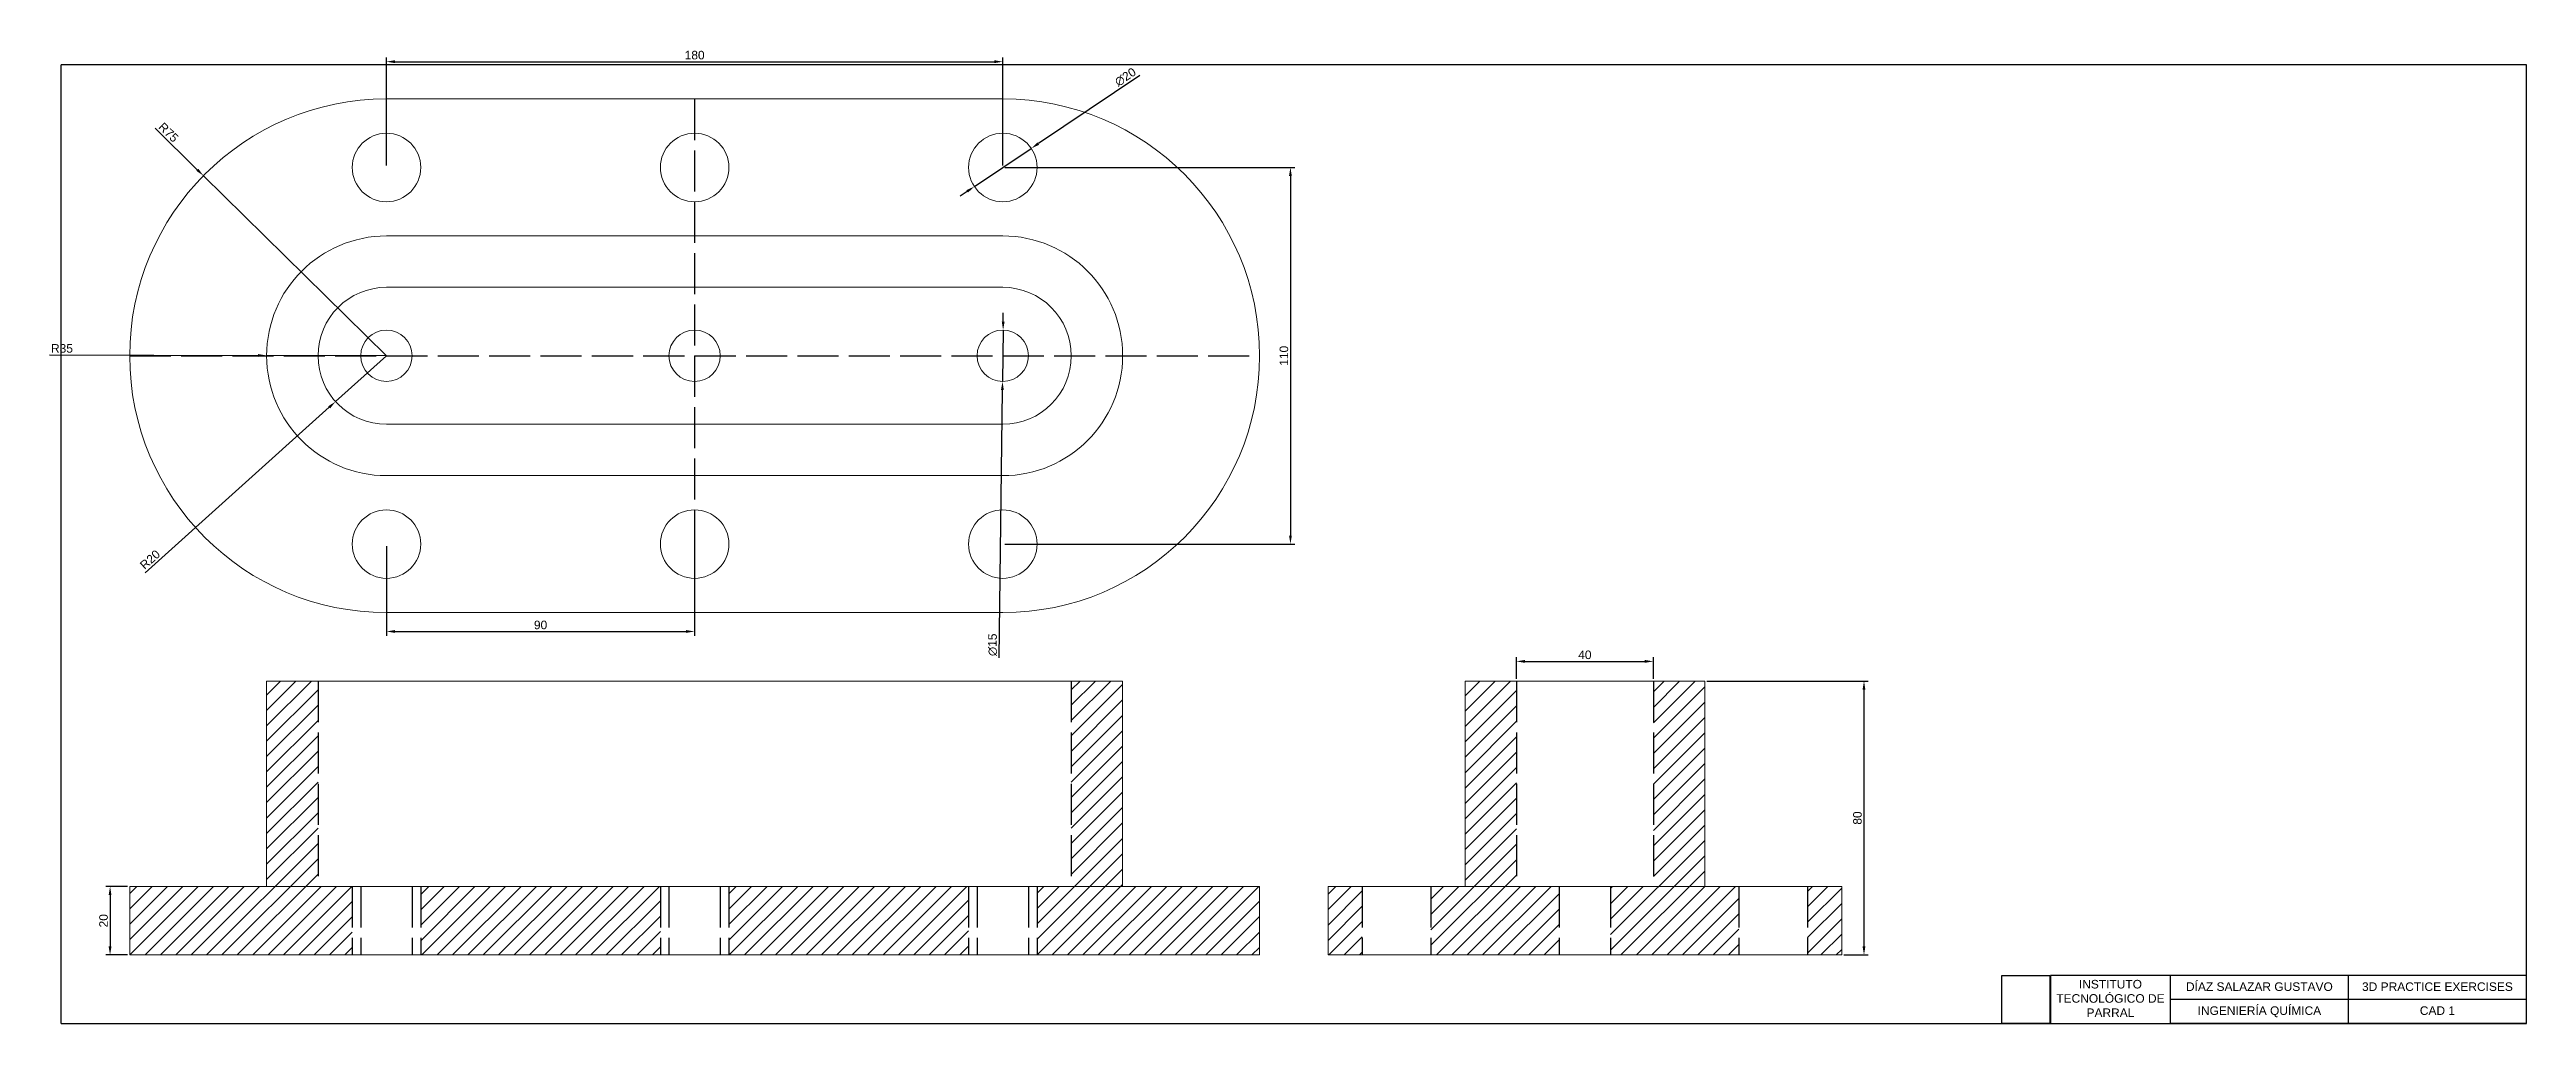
# Model space of a CAD drawing. Header units: centimetres. Extents: x 7 to 730, y 10 to 294.
import ezdxf

# ---------------------------------------------------------------- set-up
doc = ezdxf.new("R2010")
doc.units = ezdxf.units.CM
doc.linetypes.add('ACAD_ISO02W100', pattern=[15, 12, -3])
doc.layers.get('0').update_dxf_attribs({"true_color": 0xc2ced6})
doc.layers.add('Cortes', color=7, linetype='ACAD_ISO02W100', true_color=0xababab)
doc.layers.add('Sombreado', color=7, linetype='Continuous', true_color=0x0addf5)
doc.layers.add('Cotas', color=7, linetype='Continuous', lineweight=20, true_color=0xff0f0f)
doc.layers.add('Lineas', color=7, linetype='Continuous', lineweight=20, true_color=0xffffff)
doc.styles.get("Standard").update_dxf_attribs({"font": 'arial.ttf'})
doc.dimstyles.new('ISO-25', dxfattribs={"dimtxt": 2.5, "dimasz": 2.5, "dimexe": 1.25, "dimexo": 0.625, "dimtad": 1, "dimtxsty": 'Standard', "dimcen": 2.5, "dimadec": 0, "dimazin": 0, "dimtfac": 1, "dimtmove": 0, "dimatfit": 3, "dimfxl": 1, "dimarcsym": 0})
picture_1 = doc.add_image_def('image1.png', size_in_pixel=(512, 512))

# ---------------------------------------------------------------- blocks, each defined once
blk = doc.blocks.new('*D2')
at = {"layer": 'Cotas', "color": 0, "lineweight": -2, "transparency": 16777216}
for p, q in [((105, 260.62), (105, 292.15)), ((107.5, 290.9), (282.5, 290.9)), ((285, 260.62), (285, 292.15))]:
    blk.add_line(p, q, dxfattribs=at)
at = {"layer": 'Cotas', "color": 0, "transparency": 16777216}
for points in [[(107.5, 291.32), (107.5, 290.48), (105, 290.9)], [(282.5, 291.32), (282.5, 290.48), (285, 290.9)]]:
    blk.add_solid(points, dxfattribs=at)
at = {"layer": 'Defpoints', "color": 0, "transparency": 16777216}
for p in [(285, 290.9), (105, 260), (285, 260)]:
    blk.add_point(p, dxfattribs=at)
at = {"layer": 'Cotas', "color": 0, "transparency": 16777216, "insert": (195, 292.8), "char_height": 2.5, "attachment_point": 5}
blk.add_mtext('180', dxfattribs=at)
blk = doc.blocks.new('*D3')
at = {"layer": 'Cotas', "color": 0, "lineweight": -2, "transparency": 16777216}
for p, q in [((105, 149.38), (105, 123.23)), ((195, 149.38), (195, 123.23)), ((107.5, 124.48), (192.5, 124.48))]:
    blk.add_line(p, q, dxfattribs=at)
at = {"layer": 'Cotas', "color": 0, "transparency": 16777216}
for points in [[(107.5, 124.9), (107.5, 124.07), (105, 124.48)], [(192.5, 124.9), (192.5, 124.07), (195, 124.48)]]:
    blk.add_solid(points, dxfattribs=at)
at = {"layer": 'Defpoints', "color": 0, "transparency": 16777216}
for p in [(105, 150), (195, 150), (195, 124.48)]:
    blk.add_point(p, dxfattribs=at)
at = {"layer": 'Cotas', "color": 0, "transparency": 16777216, "insert": (150, 126.38), "char_height": 2.5, "attachment_point": 5}
blk.add_mtext('90', dxfattribs=at)
blk = doc.blocks.new('*D4')
at = {"layer": 'Cotas', "color": 0, "lineweight": -2, "transparency": 16777216}
for p, q in [((285.62, 260), (370.26, 260)), ((369.01, 257.5), (369.01, 152.5)), ((285.62, 150), (370.26, 150))]:
    blk.add_line(p, q, dxfattribs=at)
at = {"layer": 'Cotas', "color": 0, "transparency": 16777216}
for points in [[(368.59, 257.5), (369.42, 257.5), (369.01, 260)], [(368.59, 152.5), (369.42, 152.5), (369.01, 150)]]:
    blk.add_solid(points, dxfattribs=at)
at = {"layer": 'Defpoints', "color": 0, "transparency": 16777216}
for p in [(285, 260), (285, 150), (369.01, 150)]:
    blk.add_point(p, dxfattribs=at)
at = {"layer": 'Cotas', "color": 0, "transparency": 16777216, "insert": (367.11, 205), "char_height": 2.5, "attachment_point": 5, "rotation": 90}
blk.add_mtext('110', dxfattribs=at)
blk = doc.blocks.new('*D5')
at = {"layer": 'Cotas', "color": 0, "lineweight": -2, "transparency": 16777216}
for p, q in [((37.43, 271.45), (49.74, 259.34)), ((105, 205), (51.53, 257.59))]:
    blk.add_line(p, q, dxfattribs=at)
at = {"layer": 'Cotas', "color": 0, "transparency": 16777216}
blk.add_solid([(50.04, 259.64), (49.45, 259.04), (51.53, 257.59)], dxfattribs=at)
at = {"layer": 'Defpoints', "color": 0, "transparency": 16777216}
for p in [(51.53, 257.59), (105, 205)]:
    blk.add_point(p, dxfattribs=at)
at = {"layer": 'Cotas', "color": 0, "transparency": 16777216, "insert": (41.34, 270.26), "char_height": 2.5, "attachment_point": 5, "rotation": 315.47916}
blk.add_mtext('R75', dxfattribs=at)
blk = doc.blocks.new('*D6')
at = {"layer": 'Cotas', "color": 0, "lineweight": -2, "transparency": 16777216}
for p, q in [((6.59, 205.24), (67.5, 205.09)), ((105, 205), (70, 205.09))]:
    blk.add_line(p, q, dxfattribs=at)
at = {"layer": 'Cotas', "color": 0, "transparency": 16777216}
blk.add_solid([(67.5, 205.51), (67.5, 204.68), (70, 205.09)], dxfattribs=at)
at = {"layer": 'Defpoints', "color": 0, "transparency": 16777216}
for p in [(70, 205.09), (105, 205)]:
    blk.add_point(p, dxfattribs=at)
at = {"layer": 'Cotas', "color": 0, "transparency": 16777216, "insert": (10.22, 207.14), "char_height": 2.5, "attachment_point": 5, "rotation": 359.85744}
blk.add_mtext('R35', dxfattribs=at)
blk = doc.blocks.new('*D7')
at = {"layer": 'Cotas', "color": 0, "lineweight": -2, "transparency": 16777216}
for p, q in [((105, 205), (90.13, 191.63)), ((34.54, 141.64), (88.27, 189.96))]:
    blk.add_line(p, q, dxfattribs=at)
at = {"layer": 'Cotas', "color": 0, "transparency": 16777216}
blk.add_solid([(87.99, 190.27), (88.55, 189.65), (90.13, 191.63)], dxfattribs=at)
at = {"layer": 'Defpoints', "color": 0, "transparency": 16777216}
for p in [(105, 205), (90.13, 191.63)]:
    blk.add_point(p, dxfattribs=at)
at = {"layer": 'Cotas', "color": 0, "transparency": 16777216, "insert": (35.95, 145.47), "char_height": 2.5, "attachment_point": 5, "rotation": 41.96243}
blk.add_mtext('R20', dxfattribs=at)
blk = doc.blocks.new('*D8')
at = {"layer": 'Cotas', "color": 0, "lineweight": -2, "transparency": 16777216}
for p, q in [((285.12, 215), (285.15, 217.5)), ((285.09, 212.5), (284.91, 197.5)), ((283.98, 116.78), (284.88, 195))]:
    blk.add_line(p, q, dxfattribs=at)
at = {"layer": 'Cotas', "color": 0, "transparency": 16777216}
for points in [[(284.7, 215), (285.53, 214.99), (285.09, 212.5)], [(284.47, 195.01), (285.3, 195), (284.91, 197.5)]]:
    blk.add_solid(points, dxfattribs=at)
at = {"layer": 'Defpoints', "color": 0, "transparency": 16777216}
for p in [(285.09, 212.5), (284.91, 197.5)]:
    blk.add_point(p, dxfattribs=at)
at = {"layer": 'Cotas', "color": 0, "transparency": 16777216, "insert": (282.05, 120.59), "char_height": 2.5, "attachment_point": 5, "rotation": 89.33489}
blk.add_mtext('∅15', dxfattribs=at)
blk = doc.blocks.new('*D9')
at = {"layer": 'Cotas', "color": 0, "lineweight": -2, "transparency": 16777216}
for p, q in [((325.04, 286.87), (295.38, 266.97)), ((276.7, 254.43), (293.3, 265.57)), ((274.62, 253.03), (272.54, 251.64))]:
    blk.add_line(p, q, dxfattribs=at)
at = {"layer": 'Cotas', "color": 0, "transparency": 16777216}
for points in [[(295.15, 267.31), (295.61, 266.62), (293.3, 265.57)], [(274.39, 253.38), (274.85, 252.69), (276.7, 254.43)]]:
    blk.add_solid(points, dxfattribs=at)
at = {"layer": 'Defpoints', "color": 0, "transparency": 16777216}
for p in [(293.3, 265.57), (276.7, 254.43)]:
    blk.add_point(p, dxfattribs=at)
at = {"layer": 'Cotas', "color": 0, "transparency": 16777216, "insert": (320.81, 286.41), "char_height": 2.5, "attachment_point": 5, "rotation": 33.86692}
blk.add_mtext('∅20', dxfattribs=at)
blk = doc.blocks.new('*D10')
at = {"layer": 'Cotas', "color": 0, "lineweight": -2, "transparency": 16777216}
for p, q in [((29.37, 50), (23.02, 50)), ((24.27, 47.5), (24.27, 32.5)), ((29.37, 30), (23.02, 30))]:
    blk.add_line(p, q, dxfattribs=at)
at = {"layer": 'Cotas', "color": 0, "transparency": 16777216}
for points in [[(23.85, 47.5), (24.68, 47.5), (24.27, 50)], [(23.85, 32.5), (24.68, 32.5), (24.27, 30)]]:
    blk.add_solid(points, dxfattribs=at)
at = {"layer": 'Defpoints', "color": 0, "transparency": 16777216}
for p in [(30, 50), (24.27, 30), (30, 30)]:
    blk.add_point(p, dxfattribs=at)
at = {"layer": 'Cotas', "color": 0, "transparency": 16777216, "insert": (22.37, 40), "char_height": 2.5, "attachment_point": 5, "rotation": 90}
blk.add_mtext('20', dxfattribs=at)
blk = doc.blocks.new('*D11')
at = {"layer": 'Cotas', "color": 0, "lineweight": -2, "transparency": 16777216}
for p, q in [((490.63, 110), (537.77, 110)), ((536.52, 107.5), (536.52, 32.5)), ((530.63, 30), (537.77, 30))]:
    blk.add_line(p, q, dxfattribs=at)
at = {"layer": 'Cotas', "color": 0, "transparency": 16777216}
for points in [[(536.1, 107.5), (536.93, 107.5), (536.52, 110)], [(536.1, 32.5), (536.93, 32.5), (536.52, 30)]]:
    blk.add_solid(points, dxfattribs=at)
at = {"layer": 'Defpoints', "color": 0, "transparency": 16777216}
for p in [(490, 110), (530, 30), (536.52, 30)]:
    blk.add_point(p, dxfattribs=at)
at = {"layer": 'Cotas', "color": 0, "transparency": 16777216, "insert": (534.61, 70), "char_height": 2.5, "attachment_point": 5, "rotation": 90}
blk.add_mtext('80', dxfattribs=at)
blk = doc.blocks.new('*D12')
at = {"layer": 'Cotas', "color": 0, "lineweight": -2, "transparency": 16777216}
for p, q in [((435, 110.62), (435, 117)), ((437.5, 115.75), (472.5, 115.75)), ((475, 110.62), (475, 117))]:
    blk.add_line(p, q, dxfattribs=at)
at = {"layer": 'Cotas', "color": 0, "transparency": 16777216}
for points in [[(437.5, 116.17), (437.5, 115.33), (435, 115.75)], [(472.5, 116.17), (472.5, 115.33), (475, 115.75)]]:
    blk.add_solid(points, dxfattribs=at)
at = {"layer": 'Defpoints', "color": 0, "transparency": 16777216}
for p in [(475, 115.75), (435, 110), (475, 110)]:
    blk.add_point(p, dxfattribs=at)
at = {"layer": 'Cotas', "color": 0, "transparency": 16777216, "insert": (455, 117.65), "char_height": 2.5, "attachment_point": 5}
blk.add_mtext('40', dxfattribs=at)

msp = doc.modelspace()

# ---------------------------------------------------------------- hatches: boundary and pattern name
at = {"layer": 'Sombreado'}
h = msp.add_hatch(dxfattribs=at)
h.set_pattern_fill('ANSI31', color=256)
h.paths.add_polyline_path([(390, 50), (380, 50), (380, 30), (390, 30)])
h.paths.add_polyline_path([(447.5, 50), (420, 50), (410, 50), (410, 30), (447.5, 30)])
h.paths.add_polyline_path([(435, 110), (420, 110), (420, 50), (435, 50)])
h.paths.add_polyline_path([(490, 110), (475, 110), (475, 50), (490, 50)])
h.paths.add_polyline_path([(500, 50), (490, 50), (462.5, 50), (462.5, 30), (500, 30)])
h.paths.add_polyline_path([(530, 50), (520, 50), (520, 30), (530, 30)])
h.paths.add_polyline_path([(95, 50), (30, 50), (30, 30), (95, 30)])
h.paths.add_polyline_path([(85, 110), (70, 110), (70, 50), (85, 50)])
h.paths.add_polyline_path([(185, 50), (115, 50), (115, 30), (185, 30)])
h.paths.add_polyline_path([(275, 50), (205, 50), (205, 30), (275, 30)])
h.paths.add_polyline_path([(360, 50), (295, 50), (295, 30), (360, 30)])
h.paths.add_polyline_path([(320, 110), (305, 110), (305, 50), (320, 50)])

# ---------------------------------------------------------------- linework, layer by layer
for p, q in [((730, 290), (10, 290)), ((10, 10), (10, 290)), ((730, 10), (730, 290)), ((730, 24), (591, 24)), ((591, 24), (591, 10)), ((626, 10), (626, 24)), ((678, 10), (678, 24)), ((730, 10), (730, 24)), ((730, 17), (730, 24)), ((730, 17), (626, 17)), ((730, 10), (730, 17)), ((10, 10), (730, 10)), ((576.79, 10), (730, 10)), ((678, 10), (626, 10)), ((730, 10), (678, 10))]:
    msp.add_line(p, q)
at = {"layer": 'Cortes'}
for p, q in [((195, 280), (195, 130)), ((30, 205), (360, 205)), ((85, 110), (85, 50)), ((305, 110), (305, 50)), ((435, 110), (435, 50)), ((475, 110), (475, 50)), ((95, 50), (95, 30)), ((97.5, 50), (97.5, 30)), ((112.5, 50), (112.5, 30)), ((115, 50), (115, 30)), ((185, 50), (185, 30)), ((187.5, 50), (187.5, 30)), ((202.5, 50), (202.5, 30)), ((205, 50), (205, 30)), ((275, 50), (275, 30)), ((277.5, 50), (277.5, 30)), ((292.5, 50), (292.5, 30)), ((295, 50), (295, 30)), ((390, 50), (390, 30)), ((410, 50), (410, 30)), ((447.5, 50), (447.5, 30)), ((462.5, 50), (462.5, 30)), ((500, 50), (500, 30)), ((520, 50), (520, 30))]:
    msp.add_line(p, q, dxfattribs=at)
at = {"layer": 'Lineas'}
for p, q in [((105, 280), (285, 280)), ((105, 240), (285, 240)), ((105, 225), (285, 225)), ((105, 185), (285, 185)), ((105, 170), (285, 170)), ((105, 130), (285, 130)), ((70, 50), (70, 110)), ((70, 110), (320, 110)), ((320, 110), (320, 50)), ((420, 50), (420, 110)), ((420, 110), (490, 110)), ((490, 110), (490, 50)), ((30, 50), (360, 50)), ((30, 30), (30, 50)), ((360, 50), (360, 30)), ((380, 50), (420, 50)), ((380, 30), (380, 50)), ((420, 50), (490, 50)), ((490, 50), (530, 50)), ((530, 50), (530, 30)), ((360, 30), (30, 30)), ((530, 30), (380, 30))]:
    msp.add_line(p, q, dxfattribs=at)
for centre, radius in [((105, 260), 10), ((195, 260), 10), ((285, 260), 10), ((105, 205), 7.5), ((195, 205), 7.5), ((285, 205), 7.5), ((105, 150), 10), ((195, 150), 10), ((285, 150), 10)]:
    msp.add_circle(centre, radius, dxfattribs=at)
for centre, radius, start, end in [((105, 205), 75, 90, 270), ((285, 205), 75, 270, 90), ((105, 205), 35, 90, 270), ((285, 205), 35, 270, 90), ((105, 205), 20, 90, 270), ((285, 205), 20, 270, 90)]:
    msp.add_arc(centre, radius, start, end, dxfattribs=at)

# ---------------------------------------------------------------- texts
at = {"char_height": 2.5, "attachment_point": 1}
for s, width, insert in [('\\pxqc;INSTITUTO TECNOLÓGICO DE PARRAL', 35, (591, 22.723)), ('\\pxqc;DÍAZ SALAZAR GUSTAVO', 52, (626, 22)), ('\\pxqc;3D PRACTICE EXERCISES', 52, (678, 22)), ('\\pxqc;INGENIERÍA QUÍMICA', 52, (626, 15)), ('\\pxqc;CAD 1', 52, (678, 15))]:
    msp.add_mtext_dynamic_manual_height_columns(s, width=width, gutter_width=12.5, heights=[0], dxfattribs=dict(at, insert=insert))

# ---------------------------------------------------------------- dimensions: what is measured, and where the dimension line sits
at = {"layer": 'Cotas'}
for base, p1, p2, picture, middle in [((285, 290.901), (105, 260), (285, 260), '*D2', (195, 292.802)), ((195, 124.483), (105, 150), (195, 150), '*D3', (150, 126.385)), ((475, 115.749), (435, 110), (475, 110), '*D12', (455, 117.65))]:
    dim = msp.add_linear_dim(base=base, p1=p1, p2=p2, dimstyle='ISO-25', dxfattribs=at)
    dim.commit()
    dim.dimension.update_dxf_attribs({"geometry": picture, "text_midpoint": middle})
for p1, p2, picture, middle in [((276.697, 254.427), (293.303, 265.573), '*D9', (321.911, 284.772)), ((285.087, 212.499), (284.913, 197.501), '*D8', (284.02, 120.562))]:
    dim = msp.add_diameter_dim_2p(p1=p1, p2=p2, dimstyle='ISO-25', dxfattribs=at)
    dim.commit()
    dim.dimension.update_dxf_attribs({"geometry": picture, "text_midpoint": middle, "dimtype": 163})
for mpoint, picture, middle in [((51.525, 257.588), '*D5', (40.013, 268.909)), ((70, 205.087), '*D6', (10.212, 205.236)), ((90.128, 191.627), '*D7', (37.224, 144.055))]:
    dim = msp.add_radius_dim(center=(105, 205), mpoint=mpoint, dimstyle='ISO-25', dxfattribs=at)
    dim.commit()
    dim.dimension.update_dxf_attribs({"geometry": picture, "text_midpoint": middle, "dimtype": 164})
for base, p1, p2, picture, middle in [((369.007, 150), (285, 260), (285, 150), '*D4', (367.106, 205)), ((536.516, 30), (490, 110), (530, 30), '*D11', (534.614, 70)), ((24.268, 30), (30, 50), (30, 30), '*D10', (22.366, 40))]:
    dim = msp.add_linear_dim(base=base, p1=p1, p2=p2, angle=90, dimstyle='ISO-25', dxfattribs=at)
    dim.commit()
    dim.dimension.update_dxf_attribs({"geometry": picture, "text_midpoint": middle})

# ---------------------------------------------------------------- pictures from other files: only their frames are drawn
image = msp.add_image(picture_1, insert=(576.79, 10), size_in_units=(14, 14))
image.dxf.flags = 7

doc.saveas('drawing.dxf')
